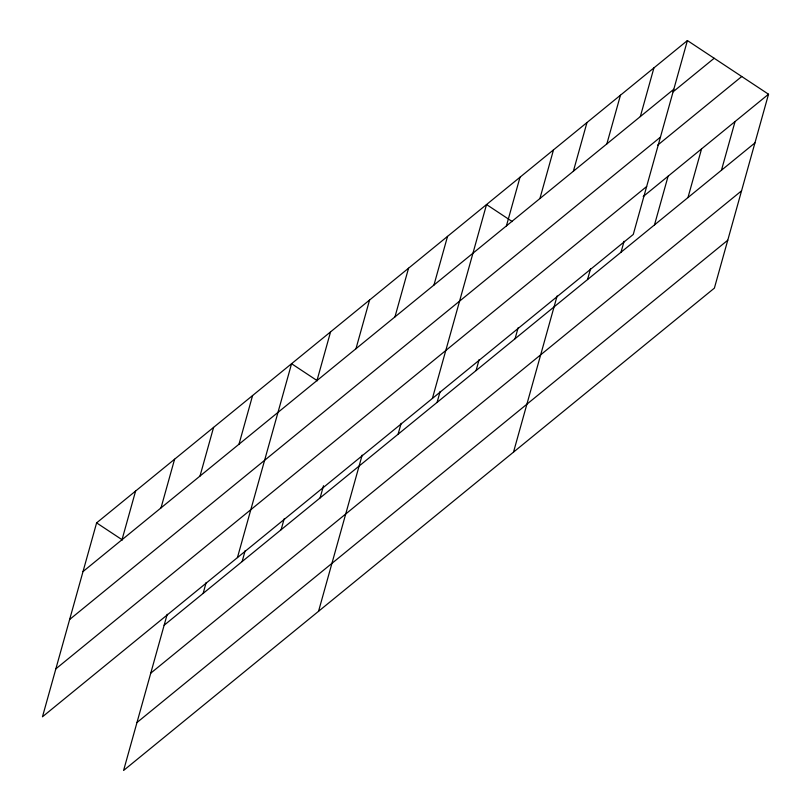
<?xml version="1.0" encoding="UTF-8"?>
<svg xmlns="http://www.w3.org/2000/svg" width="811" height="811" viewBox="0 0 811 811"><rect width="100%" height="100%" fill="white"/><g stroke="black" fill="none" stroke-linecap="round" stroke-linejoin="round"><path stroke-width="1.22" d="M687.404 40.55L96.61 522.882L42.476 716.772L633.269 234.44L687.404 40.55L768.524 94.228L714.39 288.118L123.596 770.45L167.198 614.282M122.015 539.731L135.599 491.05M161.004 507.899L174.598 459.219M199.993 476.067L213.587 427.387M238.992 444.225L252.586 395.545M203.125 593.409L206.187 582.45M237.441 557.603L291.575 363.713L317.314 380.744M242.124 561.567L245.175 550.618M316.979 380.562L330.564 331.881M281.113 529.735L284.174 518.787M355.968 348.73L369.563 300.05M320.102 497.903L323.508 485.738M394.957 316.888L408.551 268.208M318.551 611.281L362.152 455.113M433.956 285.056L447.54 236.376M398.089 434.24L401.151 423.281M432.405 398.434L486.539 204.544L512.278 221.575M437.088 402.398L440.14 391.449M506.419 225.894L520.013 177.214M476.077 370.566L479.139 359.618M539.903 198.563L553.497 149.883M515.066 338.734L518.128 327.776M573.377 171.222L586.971 122.542M513.515 452.112L557.116 295.944M606.861 143.892L620.456 95.211M587.539 279.562L590.601 268.613M640.335 116.561L653.93 67.881M621.013 252.231L624.075 241.283M654.497 224.9L668.092 176.22M687.971 197.57L701.566 148.889M721.455 170.239L735.05 121.559M83.016 571.562L673.819 89.23M673.049 91.846L714.177 58.26M69.645 619.482L660.438 137.15M657.579 145.23L741.751 76.508M55.858 668.852L646.651 186.52M643.214 196.526L768.524 94.228M164.136 625.24L754.929 142.908M150.755 673.16L741.548 190.828M136.968 722.53L727.771 240.198M96.61 522.882L122.349 539.913"/></g></svg>
